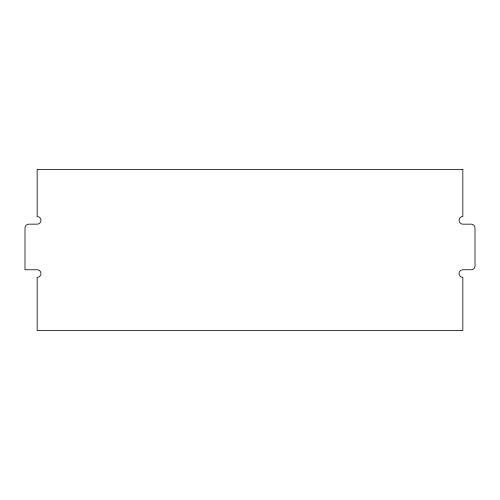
<?xml version="1.0" encoding="UTF-8"?>
<svg xmlns="http://www.w3.org/2000/svg" width="500" height="500" viewBox="0 0 500 500"><rect width="100%" height="100%" fill="white"/><g stroke="black" fill="none" stroke-linecap="round" stroke-linejoin="round"><path stroke-width="0.75" d="M462.837 169.425L37.163 169.425L37.163 216.556A3.8 3.8 0 0 1 40.963 220.356A3.8 3.8 0 0 1 37.163 224.156L28.8 224.156A3.8 3.8 0 0 0 25 227.956L25 269.688A3.8 3.8 0 0 0 25.762 269.762L37.163 269.762A3.8 3.8 0 0 1 40.963 273.562A3.8 3.8 0 0 1 37.163 277.362L37.163 330.575L462.837 330.575L462.837 277.362A3.8 3.8 0 0 1 459.038 273.562A3.8 3.8 0 0 1 462.837 269.762L471.2 269.762A3.8 3.8 0 0 0 475 265.963L475 227.956A3.8 3.8 0 0 0 471.2 224.156L462.837 224.156A3.8 3.8 0 0 1 459.038 220.356A3.8 3.8 0 0 1 462.837 216.556L462.837 169.425"/></g></svg>
